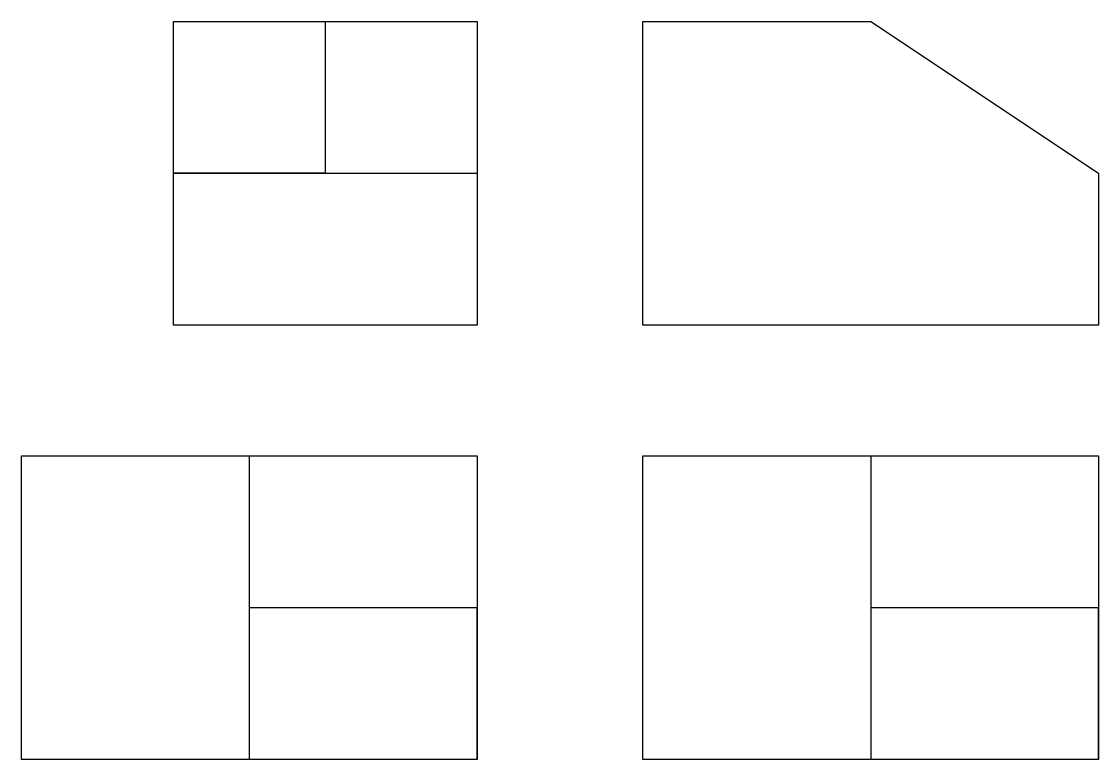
# Model space of a CAD drawing. Header units: inches. Extents: x 8 to 29.3, y 7 to 21.6.
import ezdxf

# ---------------------------------------------------------------- set-up
doc = ezdxf.new("R2010")
doc.units = ezdxf.units.IN
doc.header["$MEASUREMENT"] = 0

msp = doc.modelspace()

# ---------------------------------------------------------------- linework, layer by layer
for p, q in [((11, 15.587), (11, 21.587)), ((11, 21.587), (17, 21.587)), ((14, 21.587), (14, 18.587)), ((17, 21.587), (17, 15.587)), ((20.279, 15.587), (20.279, 21.587)), ((20.279, 21.587), (24.779, 21.587)), ((24.779, 21.587), (29.279, 18.587)), ((14, 18.587), (11, 18.587)), ((11, 18.587), (17, 18.587)), ((29.279, 18.587), (29.279, 15.587)), ((17, 15.587), (11, 15.587)), ((29.279, 15.587), (20.279, 15.587)), ((8, 7), (8, 13)), ((8, 13), (17, 13)), ((8, 13), (12.5, 13)), ((12.5, 13), (12.5, 7)), ((17, 13), (17, 7)), ((20.279, 7), (20.279, 13)), ((20.279, 13), (29.279, 13)), ((20.279, 13), (24.779, 13)), ((24.779, 13), (24.779, 7)), ((29.279, 13), (29.279, 7)), ((17, 10), (12.5, 10)), ((17, 7), (17, 10)), ((29.279, 10), (24.779, 10)), ((29.279, 7), (29.279, 10)), ((17, 7), (8, 7)), ((29.279, 7), (20.279, 7))]:
    msp.add_line(p, q)

doc.saveas('drawing.dxf')
